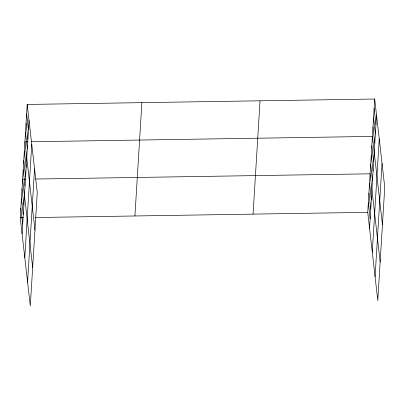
<?xml version="1.0" encoding="UTF-8"?>
<svg xmlns="http://www.w3.org/2000/svg" width="405" height="405" viewBox="0 0 405 405"><rect width="100%" height="100%" fill="white"/><g stroke="black" fill="none" stroke-linecap="round" stroke-linejoin="round"><path stroke-width="0.61" d="M27.211 104.444L37.26 192.659L30.299 305.983L20.25 217.769L27.211 104.444L374.701 99.017L384.75 187.231L377.789 300.556L367.74 212.341L374.701 99.017M22.078 233.801L29.038 120.477M24.791 257.62L31.752 144.296M27.586 282.163L34.546 168.839M134.921 215.981L141.882 102.652M253.069 214.134L260.03 100.81M369.562 228.374L376.528 115.05M372.281 252.194L379.242 138.869M375.076 276.736L382.036 163.412M28.031 141.796L24.913 141.841L34.967 230.055M31.145 141.745L372.403 136.414L382.452 224.628M25.733 179.192L22.619 179.238L32.668 267.452M35.706 179.035L370.104 173.811L380.153 262.025M20.25 217.769L23.368 217.723M35.205 217.536L367.74 212.341M374.124 108.368L375.951 124.401M373.552 117.718L375.379 133.751M372.975 127.069L374.802 143.097M371.825 145.765L373.653 161.798M371.253 155.115L373.081 171.148M370.681 164.465L372.504 180.498M369.512 183.445L371.339 199.478M368.92 193.079L370.747 209.112M368.327 202.713L370.155 218.746M26.639 113.795L28.461 129.828M26.062 123.145L27.889 139.178M25.49 132.496L27.317 148.524M24.34 151.192L26.168 167.224M23.763 160.542L25.591 176.575M23.191 169.892L25.019 185.925M22.027 188.872L23.849 204.905M21.435 198.506L23.262 214.539M20.842 208.14L22.67 224.167"/></g></svg>
